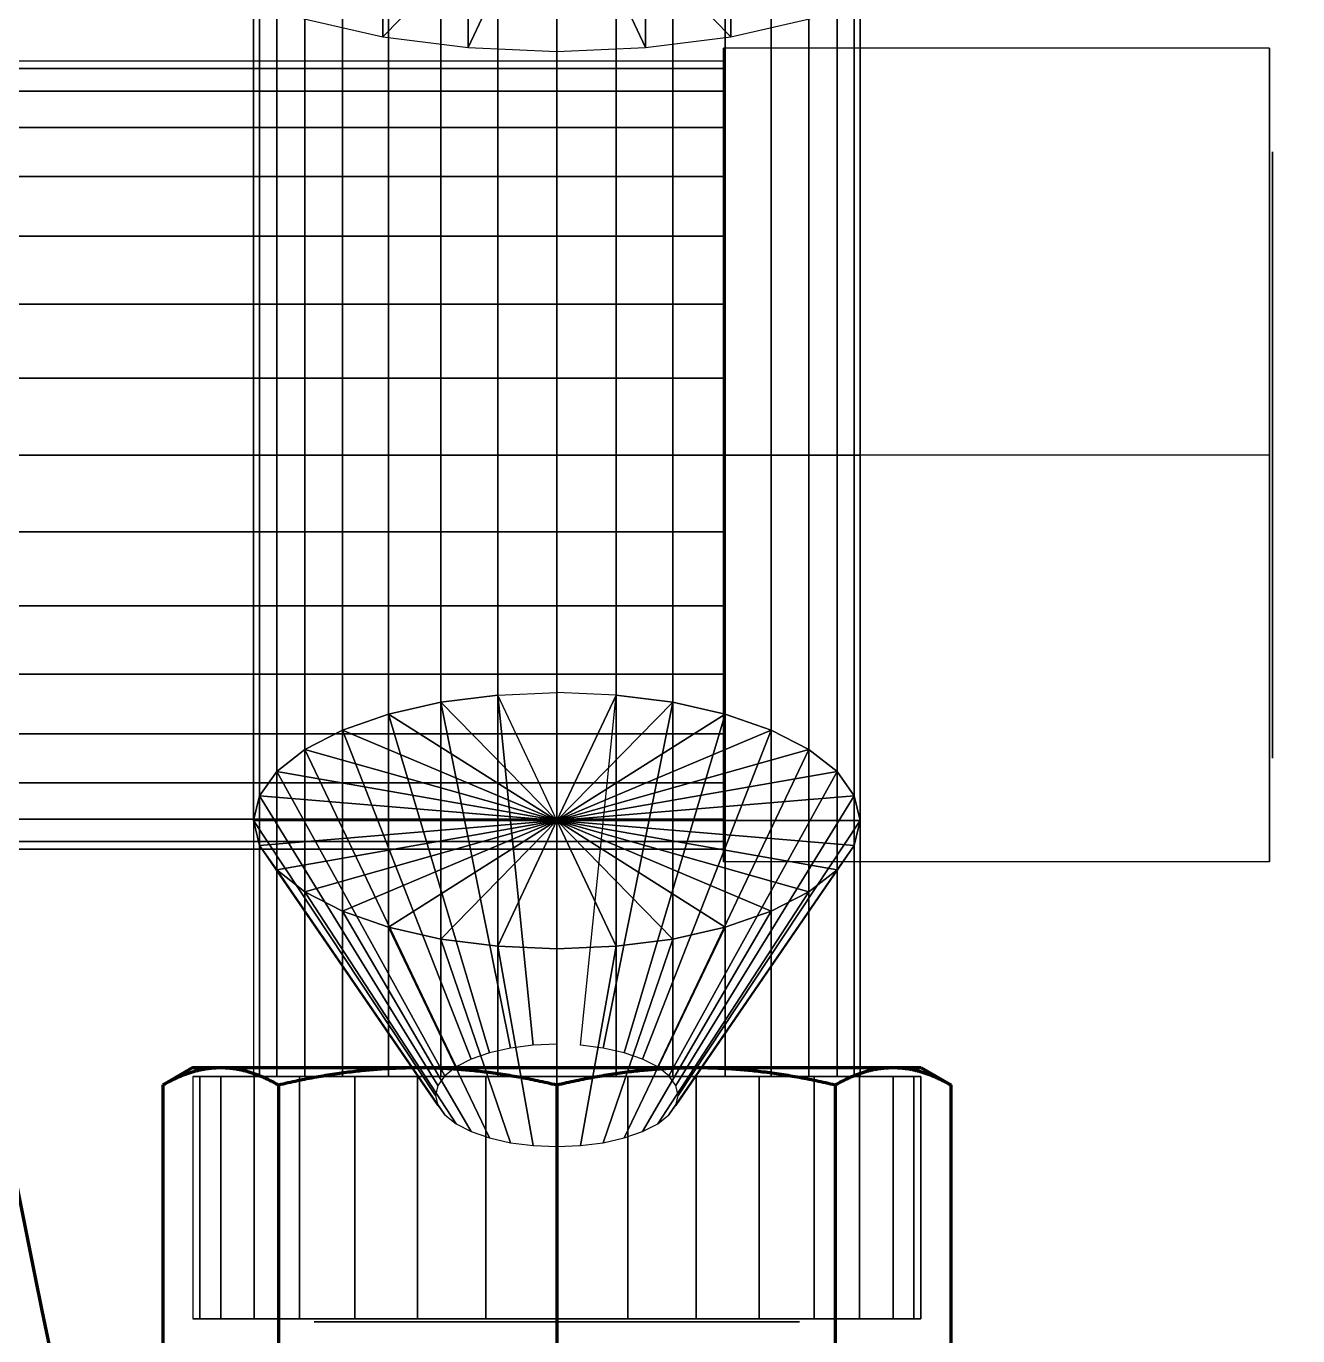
# Model space of a CAD drawing. Header units: millimetres. Extents: x -92220 to 11040, y -5929 to 27498.
# Drawn here: x 337.5 to 379.43, y 1050.94 to 1094.15 of the extents above; entities that cross this region are included whole.
import ezdxf

# ---------------------------------------------------------------- set-up
doc = ezdxf.new("R2010")
doc.units = ezdxf.units.MM
for name, color, linetype in [('11 Водоразборный узел', 7, 'Continuous'), ('13 Канализация 2', 7, 'Continuous'), ('31 Вода ветка 11', 7, 'Continuous')]:
    doc.layers.add(name, color=color, linetype=linetype)

# ---------------------------------------------------------------- blocks, each defined once
blk = doc.blocks.new('QMODEL_e17b8aaa_e9d4_400d_a0f2_fbeb3d9ce0b6')
at = {"color": 23}
for points, invisible_edges in [([(40.5, 28.047308, -5.949999), (58.5, 28.047308, -5.949999), (58.5, 20.297308, -19.373393), (40.5, 20.297308, -19.373393)], 1), ([(40.5, 20.297308, 7.473395), (58.5, 20.297308, 7.473395), (58.5, 28.047308, -5.949999), (40.5, 28.047308, -5.949999)], 1), ([(40.5, -2.952692, -5.949999), (40.5, 4.797308, -19.373393), (40.5, 20.297308, -19.373393), (40.5, 28.047308, -5.949999)], 15), ([(40.5, -2.952692, -5.949999), (40.5, 28.047308, -5.949999), (40.5, 20.297308, 7.473395), (40.5, 4.797308, 7.473395)], 15), ([(58.5, -2.952692, -5.949999), (58.5, 4.797308, -19.373393), (58.5, 20.297308, -19.373393), (58.5, 28.047308, -5.949999)], 15), ([(58.5, -2.952692, -5.949999), (58.5, 28.047308, -5.949999), (58.5, 20.297308, 7.473395), (58.5, 4.797308, 7.473395)], 15), ([(40.5, 20.297308, -19.373393), (58.5, 20.297308, -19.373393), (58.5, 4.797308, -19.373393), (40.5, 4.797308, -19.373393)], 1), ([(40.5, 4.797308, 7.473395), (58.5, 4.797308, 7.473395), (58.5, 20.297308, 7.473395), (40.5, 20.297308, 7.473395)], 1), ([(40.5, 4.797308, -19.373393), (58.5, 4.797308, -19.373393), (58.5, -2.952692, -5.949999), (40.5, -2.952692, -5.949999)], 1), ([(40.5, -2.952692, -5.949999), (58.5, -2.952692, -5.949999), (58.5, 4.797308, 7.473395), (40.5, 4.797308, 7.473395)], 1)]:
    blk.add_3dface(points, dxfattribs=dict(at, invisible_edges=invisible_edges))
at = {"color": 7, "invisible_edges": 14}
for points in [[(58.6, 22.355161, -7.900902), (58.6, 22.547308, -5.949999), (58.6, 12.547308, -5.949999)], [(58.6, 22.547308, -5.949999), (58.6, 22.355161, -3.999096), (58.6, 12.547308, -5.949999)], [(58.6, 21.786104, -9.776834), (58.6, 22.355161, -7.900902), (58.6, 12.547308, -5.949999)], [(58.6, 22.355161, -3.999096), (58.6, 21.786104, -2.123165), (58.6, 12.547308, -5.949999)], [(58.6, 20.862005, -11.505702), (58.6, 21.786104, -9.776834), (58.6, 12.547308, -5.949999)], [(58.6, 21.786104, -2.123165), (58.6, 20.862005, -0.394297), (58.6, 12.547308, -5.949999)], [(58.6, 19.618376, -13.021067), (58.6, 20.862005, -11.505702), (58.6, 12.547308, -5.949999)], [(58.6, 20.862005, -0.394297), (58.6, 19.618376, 1.121069), (58.6, 12.547308, -5.949999)], [(33.439277, 20.393591, -34.549999), (31.938533, 19.938345, -34.549999), (35, 12.547308, -34.549999)], [(35, 20.547308, -34.549999), (33.439277, 20.393591, -34.549999), (35, 12.547308, -34.549999)], [(36.560723, 20.393591, -34.549999), (35, 20.547308, -34.549999), (35, 12.547308, -34.549999)], [(38.061467, 19.938345, -34.549999), (36.560723, 20.393591, -34.549999), (35, 12.547308, -34.549999)], [(31.938533, 19.938345, -34.549999), (30.555438, 19.199065, -34.549999), (35, 12.547308, -34.549999)], [(39.444562, 19.199065, -34.549999), (38.061467, 19.938345, -34.549999), (35, 12.547308, -34.549999)], [(58.6, 18.103011, -14.264695), (58.6, 19.618376, -13.021067), (58.6, 12.547308, -5.949999)], [(58.6, 19.618376, 1.121069), (58.6, 18.103011, 2.364697), (58.6, 12.547308, -5.949999)], [(30.555438, 19.199065, -34.549999), (29.343146, 18.204163, -34.549999), (35, 12.547308, -34.549999)], [(40.656854, 18.204163, -34.549999), (39.444562, 19.199065, -34.549999), (35, 12.547308, -34.549999)], [(29.343146, 18.204163, -34.549999), (28.348243, 16.99187, -34.549999), (35, 12.547308, -34.549999)], [(41.651757, 16.99187, -34.549999), (40.656854, 18.204163, -34.549999), (35, 12.547308, -34.549999)], [(58.6, 16.374143, -15.188795), (58.6, 18.103011, -14.264695), (58.6, 12.547308, -5.949999)], [(58.6, 18.103011, 2.364697), (58.6, 16.374143, 3.288796), (58.6, 12.547308, -5.949999)], [(28.348243, 16.99187, -34.549999), (27.608964, 15.608776, -34.549999), (35, 12.547308, -34.549999)], [(42.391036, 15.608776, -34.549999), (41.651757, 16.99187, -34.549999), (35, 12.547308, -34.549999)], [(58.6, 14.498212, -15.757852), (58.6, 16.374143, -15.188795), (58.6, 12.547308, -5.949999)], [(58.6, 16.374143, 3.288796), (58.6, 14.498212, 3.857854), (58.6, 12.547308, -5.949999)], [(27.608964, 15.608776, -34.549999), (27.153718, 14.108031, -34.549999), (35, 12.547308, -34.549999)], [(42.846282, 14.108031, -34.549999), (42.391036, 15.608776, -34.549999), (35, 12.547308, -34.549999)], [(58.6, 12.547308, -15.949999), (58.6, 14.498212, -15.757852), (58.6, 12.547308, -5.949999)], [(58.6, 14.498212, 3.857854), (58.6, 12.547308, 4.050001), (58.6, 12.547308, -5.949999)], [(27.153718, 14.108031, -34.549999), (27, 12.547308, -34.549999), (35, 12.547308, -34.549999)], [(43, 12.547308, -34.549999), (42.846282, 14.108031, -34.549999), (35, 12.547308, -34.549999)], [(27, 12.547308, -34.549999), (27.153718, 10.986586, -34.549999), (35, 12.547308, -34.549999)], [(27.153718, 10.986586, -34.549999), (27.608964, 9.485841, -34.549999), (35, 12.547308, -34.549999)], [(27.608964, 9.485841, -34.549999), (28.348243, 8.102747, -34.549999), (35, 12.547308, -34.549999)], [(28.348243, 8.102747, -34.549999), (29.343146, 6.890454, -34.549999), (35, 12.547308, -34.549999)], [(29.343146, 6.890454, -34.549999), (30.555438, 5.895552, -34.549999), (35, 12.547308, -34.549999)], [(30.555438, 5.895552, -34.549999), (31.938533, 5.156272, -34.549999), (35, 12.547308, -34.549999)], [(31.938533, 5.156272, -34.549999), (33.439277, 4.701026, -34.549999), (35, 12.547308, -34.549999)], [(33.439277, 4.701026, -34.549999), (35, 4.547308, -34.549999), (35, 12.547308, -34.549999)], [(35, 4.547308, -34.549999), (36.560723, 4.701026, -34.549999), (35, 12.547308, -34.549999)], [(36.560723, 4.701026, -34.549999), (38.061467, 5.156272, -34.549999), (35, 12.547308, -34.549999)], [(38.061467, 5.156272, -34.549999), (39.444562, 5.895552, -34.549999), (35, 12.547308, -34.549999)], [(39.444562, 5.895552, -34.549999), (40.656854, 6.890454, -34.549999), (35, 12.547308, -34.549999)], [(40.656854, 6.890454, -34.549999), (41.651757, 8.102747, -34.549999), (35, 12.547308, -34.549999)], [(41.651757, 8.102747, -34.549999), (42.391036, 9.485841, -34.549999), (35, 12.547308, -34.549999)], [(42.391036, 9.485841, -34.549999), (42.846282, 10.986586, -34.549999), (35, 12.547308, -34.549999)], [(42.846282, 10.986586, -34.549999), (43, 12.547308, -34.549999), (35, 12.547308, -34.549999)], [(58.6, 12.547308, 4.050001), (58.6, 10.596405, 3.857854), (58.6, 12.547308, -5.949999)], [(58.6, 10.596405, 3.857854), (58.6, 8.720474, 3.288796), (58.6, 12.547308, -5.949999)], [(58.6, 8.720474, 3.288796), (58.6, 6.991606, 2.364697), (58.6, 12.547308, -5.949999)], [(58.6, 6.991606, 2.364697), (58.6, 5.476241, 1.121069), (58.6, 12.547308, -5.949999)], [(58.6, 5.476241, 1.121069), (58.6, 4.232612, -0.394297), (58.6, 12.547308, -5.949999)], [(58.6, 4.232612, -0.394297), (58.6, 3.308513, -2.123165), (58.6, 12.547308, -5.949999)], [(58.6, 3.308513, -2.123165), (58.6, 2.739456, -3.999096), (58.6, 12.547308, -5.949999)], [(58.6, 2.739456, -3.999096), (58.6, 2.547308, -5.949999), (58.6, 12.547308, -5.949999)], [(58.6, 2.547308, -5.949999), (58.6, 2.739456, -7.900902), (58.6, 12.547308, -5.949999)], [(58.6, 2.739456, -7.900902), (58.6, 3.308513, -9.776834), (58.6, 12.547308, -5.949999)], [(58.6, 3.308513, -9.776834), (58.6, 4.232612, -11.505702), (58.6, 12.547308, -5.949999)], [(58.6, 4.232612, -11.505702), (58.6, 5.476241, -13.021067), (58.6, 12.547308, -5.949999)], [(58.6, 5.476241, -13.021067), (58.6, 6.991606, -14.264695), (58.6, 12.547308, -5.949999)], [(58.6, 6.991606, -14.264695), (58.6, 8.720474, -15.188795), (58.6, 12.547308, -5.949999)], [(58.6, 8.720474, -15.188795), (58.6, 10.596405, -15.757852), (58.6, 12.547308, -5.949999)], [(58.6, 10.596405, -15.757852), (58.6, 12.547308, -15.949999), (58.6, 12.547308, -5.949999)]]:
    blk.add_3dface(points, dxfattribs=at)
at = {"color": 23}
mesh = blk.add_polymesh((2, 32), dxfattribs=dict(at, n_close=True))
for k, corner in enumerate([(-42.5, 12.547308, 7.050001), (-42.5, 10.011134, 6.800209), (-42.5, 7.572424, 6.060435), (-42.5, 5.324895, 4.859106), (-42.5, 3.35492, 3.242389), (-42.5, 1.738203, 1.272414), (-42.5, 0.536874, -0.975115), (-42.5, -0.2029, -3.413825), (-42.5, -0.452692, -5.949999), (-42.5, -0.2029, -8.486173), (-42.5, 0.536874, -10.924884), (-42.5, 1.738203, -13.172412), (-42.5, 3.35492, -15.142387), (-42.5, 5.324895, -16.759104), (-42.5, 7.572424, -17.960433), (-42.5, 10.011134, -18.700208), (-42.5, 12.547308, -18.949999), (-42.5, 15.083483, -18.700208), (-42.5, 17.522193, -17.960433), (-42.5, 19.769721, -16.759104), (-42.5, 21.739697, -15.142387), (-42.5, 23.356413, -13.172412), (-42.5, 24.557742, -10.924884), (-42.5, 25.297517, -8.486173), (-42.5, 25.547308, -5.949999), (-42.5, 25.297517, -3.413825), (-42.5, 24.557742, -0.975115), (-42.5, 23.356413, 1.272414), (-42.5, 21.739697, 3.242389), (-42.5, 19.769721, 4.859106), (-42.5, 17.522193, 6.060435), (-42.5, 15.083483, 6.800209), (40.5, 12.547308, 7.050001), (40.5, 10.011134, 6.800209), (40.5, 7.572424, 6.060435), (40.5, 5.324895, 4.859106), (40.5, 3.35492, 3.242389), (40.5, 1.738203, 1.272414), (40.5, 0.536874, -0.975115), (40.5, -0.2029, -3.413825), (40.5, -0.452692, -5.949999), (40.5, -0.2029, -8.486173), (40.5, 0.536874, -10.924884), (40.5, 1.738203, -13.172412), (40.5, 3.35492, -15.142387), (40.5, 5.324895, -16.759104), (40.5, 7.572424, -17.960433), (40.5, 10.011134, -18.700208), (40.5, 12.547308, -18.949999), (40.5, 15.083483, -18.700208), (40.5, 17.522193, -17.960433), (40.5, 19.769721, -16.759104), (40.5, 21.739697, -15.142387), (40.5, 23.356413, -13.172412), (40.5, 24.557742, -10.924884), (40.5, 25.297517, -8.486173), (40.5, 25.547308, -5.949999), (40.5, 25.297517, -3.413825), (40.5, 24.557742, -0.975115), (40.5, 23.356413, 1.272414), (40.5, 21.739697, 3.242389), (40.5, 19.769721, 4.859106), (40.5, 17.522193, 6.060435), (40.5, 15.083483, 6.800209)]):
    mesh.set_mesh_vertex(divmod(k, 32), corner)
mesh = blk.add_polymesh((2, 32), dxfattribs=dict(at, n_close=True))
for k, corner in enumerate([(40.5, 12.547308, -5.949999), (40.5, 12.547308, -5.949999), (40.5, 12.547308, -5.949999), (40.5, 12.547308, -5.949999), (40.5, 12.547308, -5.949999), (40.5, 12.547308, -5.949999), (40.5, 12.547308, -5.949999), (40.5, 12.547308, -5.949999), (40.5, 12.547308, -5.949999), (40.5, 12.547308, -5.949999), (40.5, 12.547308, -5.949999), (40.5, 12.547308, -5.949999), (40.5, 12.547308, -5.949999), (40.5, 12.547308, -5.949999), (40.5, 12.547308, -5.949999), (40.5, 12.547308, -5.949999), (40.5, 12.547308, -5.949999), (40.5, 12.547308, -5.949999), (40.5, 12.547308, -5.949999), (40.5, 12.547308, -5.949999), (40.5, 12.547308, -5.949999), (40.5, 12.547308, -5.949999), (40.5, 12.547308, -5.949999), (40.5, 12.547308, -5.949999), (40.5, 12.547308, -5.949999), (40.5, 12.547308, -5.949999), (40.5, 12.547308, -5.949999), (40.5, 12.547308, -5.949999), (40.5, 12.547308, -5.949999), (40.5, 12.547308, -5.949999), (40.5, 12.547308, -5.949999), (40.5, 12.547308, -5.949999), (40.5, 12.547308, 7.050001), (40.5, 10.011134, 6.800209), (40.5, 7.572424, 6.060435), (40.5, 5.324895, 4.859106), (40.5, 3.35492, 3.242389), (40.5, 1.738203, 1.272414), (40.5, 0.536874, -0.975115), (40.5, -0.2029, -3.413825), (40.5, -0.452692, -5.949999), (40.5, -0.2029, -8.486173), (40.5, 0.536874, -10.924884), (40.5, 1.738203, -13.172412), (40.5, 3.35492, -15.142387), (40.5, 5.324895, -16.759104), (40.5, 7.572424, -17.960433), (40.5, 10.011134, -18.700208), (40.5, 12.547308, -18.949999), (40.5, 15.083483, -18.700208), (40.5, 17.522193, -17.960433), (40.5, 19.769721, -16.759104), (40.5, 21.739697, -15.142387), (40.5, 23.356413, -13.172412), (40.5, 24.557742, -10.924884), (40.5, 25.297517, -8.486173), (40.5, 25.547308, -5.949999), (40.5, 25.297517, -3.413825), (40.5, 24.557742, -0.975115), (40.5, 23.356413, 1.272414), (40.5, 21.739697, 3.242389), (40.5, 19.769721, 4.859106), (40.5, 17.522193, 6.060435), (40.5, 15.083483, 6.800209)]):
    mesh.set_mesh_vertex(divmod(k, 32), corner)
mesh = blk.add_polymesh((2, 32), dxfattribs=dict(at, n_close=True))
for k, corner in enumerate([(23, 12.547308, -34.449999), (23.230577, 10.206225, -34.449999), (23.913446, 7.955107, -34.449999), (25.022365, 5.880466, -34.449999), (26.514719, 4.062027, -34.449999), (28.333157, 2.569673, -34.449999), (30.407799, 1.460754, -34.449999), (32.658916, 0.777885, -34.449999), (35, 0.547308, -34.449999), (37.341084, 0.777885, -34.449999), (39.592201, 1.460754, -34.449999), (41.666843, 2.569673, -34.449999), (43.485281, 4.062027, -34.449999), (44.977635, 5.880466, -34.449999), (46.086554, 7.955107, -34.449999), (46.769423, 10.206225, -34.449999), (47, 12.547308, -34.449999), (46.769423, 14.888392, -34.449999), (46.086554, 17.13951, -34.449999), (44.977635, 19.214151, -34.449999), (43.485281, 21.03259, -34.449999), (41.666843, 22.524944, -34.449999), (39.592201, 23.633863, -34.449999), (37.341084, 24.316732, -34.449999), (35, 24.547308, -34.449999), (32.658916, 24.316732, -34.449999), (30.407799, 23.633863, -34.449999), (28.333157, 22.524944, -34.449999), (26.514719, 21.03259, -34.449999), (25.022365, 19.214151, -34.449999), (23.913446, 17.13951, -34.449999), (23.230577, 14.888392, -34.449999), (23, 12.547308, -26.449999), (23.230577, 10.206225, -26.449999), (23.913446, 7.955107, -26.449999), (25.022365, 5.880466, -26.449999), (26.514719, 4.062027, -26.449999), (28.333157, 2.569673, -26.449999), (30.407799, 1.460754, -26.449999), (32.658916, 0.777885, -26.449999), (35, 0.547308, -26.449999), (37.341084, 0.777885, -26.449999), (39.592201, 1.460754, -26.449999), (41.666843, 2.569673, -26.449999), (43.485281, 4.062027, -26.449999), (44.977635, 5.880466, -26.449999), (46.086554, 7.955107, -26.449999), (46.769423, 10.206225, -26.449999), (47, 12.547308, -26.449999), (46.769423, 14.888392, -26.449999), (46.086554, 17.13951, -26.449999), (44.977635, 19.214151, -26.449999), (43.485281, 21.03259, -26.449999), (41.666843, 22.524944, -26.449999), (39.592201, 23.633863, -26.449999), (37.341084, 24.316732, -26.449999), (35, 24.547308, -26.449999), (32.658916, 24.316732, -26.449999), (30.407799, 23.633863, -26.449999), (28.333157, 22.524944, -26.449999), (26.514719, 21.03259, -26.449999), (25.022365, 19.214151, -26.449999), (23.913446, 17.13951, -26.449999), (23.230577, 14.888392, -26.449999)]):
    mesh.set_mesh_vertex(divmod(k, 32), corner)
mesh = blk.add_polymesh((2, 32), dxfattribs=dict(at, n_close=True))
for k, corner in enumerate([(35, 12.547308, -34.449999), (35, 12.547308, -34.449999), (35, 12.547308, -34.449999), (35, 12.547308, -34.449999), (35, 12.547308, -34.449999), (35, 12.547308, -34.449999), (35, 12.547308, -34.449999), (35, 12.547308, -34.449999), (35, 12.547308, -34.449999), (35, 12.547308, -34.449999), (35, 12.547308, -34.449999), (35, 12.547308, -34.449999), (35, 12.547308, -34.449999), (35, 12.547308, -34.449999), (35, 12.547308, -34.449999), (35, 12.547308, -34.449999), (35, 12.547308, -34.449999), (35, 12.547308, -34.449999), (35, 12.547308, -34.449999), (35, 12.547308, -34.449999), (35, 12.547308, -34.449999), (35, 12.547308, -34.449999), (35, 12.547308, -34.449999), (35, 12.547308, -34.449999), (35, 12.547308, -34.449999), (35, 12.547308, -34.449999), (35, 12.547308, -34.449999), (35, 12.547308, -34.449999), (35, 12.547308, -34.449999), (35, 12.547308, -34.449999), (35, 12.547308, -34.449999), (35, 12.547308, -34.449999), (23, 12.547308, -34.449999), (23.230577, 10.206225, -34.449999), (23.913446, 7.955107, -34.449999), (25.022365, 5.880466, -34.449999), (26.514719, 4.062027, -34.449999), (28.333157, 2.569673, -34.449999), (30.407799, 1.460754, -34.449999), (32.658916, 0.777885, -34.449999), (35, 0.547308, -34.449999), (37.341084, 0.777885, -34.449999), (39.592201, 1.460754, -34.449999), (41.666843, 2.569673, -34.449999), (43.485281, 4.062027, -34.449999), (44.977635, 5.880466, -34.449999), (46.086554, 7.955107, -34.449999), (46.769423, 10.206225, -34.449999), (47, 12.547308, -34.449999), (46.769423, 14.888392, -34.449999), (46.086554, 17.13951, -34.449999), (44.977635, 19.214151, -34.449999), (43.485281, 21.03259, -34.449999), (41.666843, 22.524944, -34.449999), (39.592201, 23.633863, -34.449999), (37.341084, 24.316732, -34.449999), (35, 24.547308, -34.449999), (32.658916, 24.316732, -34.449999), (30.407799, 23.633863, -34.449999), (28.333157, 22.524944, -34.449999), (26.514719, 21.03259, -34.449999), (25.022365, 19.214151, -34.449999), (23.913446, 17.13951, -34.449999), (23.230577, 14.888392, -34.449999)]):
    mesh.set_mesh_vertex(divmod(k, 32), corner)
mesh = blk.add_polymesh((2, 32), dxfattribs=dict(at, n_close=True))
for k, corner in enumerate([(35, 12.547308, -26.449999), (35, 12.547308, -26.449999), (35, 12.547308, -26.449999), (35, 12.547308, -26.449999), (35, 12.547308, -26.449999), (35, 12.547308, -26.449999), (35, 12.547308, -26.449999), (35, 12.547308, -26.449999), (35, 12.547308, -26.449999), (35, 12.547308, -26.449999), (35, 12.547308, -26.449999), (35, 12.547308, -26.449999), (35, 12.547308, -26.449999), (35, 12.547308, -26.449999), (35, 12.547308, -26.449999), (35, 12.547308, -26.449999), (35, 12.547308, -26.449999), (35, 12.547308, -26.449999), (35, 12.547308, -26.449999), (35, 12.547308, -26.449999), (35, 12.547308, -26.449999), (35, 12.547308, -26.449999), (35, 12.547308, -26.449999), (35, 12.547308, -26.449999), (35, 12.547308, -26.449999), (35, 12.547308, -26.449999), (35, 12.547308, -26.449999), (35, 12.547308, -26.449999), (35, 12.547308, -26.449999), (35, 12.547308, -26.449999), (35, 12.547308, -26.449999), (35, 12.547308, -26.449999), (23, 12.547308, -26.449999), (23.230577, 10.206225, -26.449999), (23.913446, 7.955107, -26.449999), (25.022365, 5.880466, -26.449999), (26.514719, 4.062027, -26.449999), (28.333157, 2.569673, -26.449999), (30.407799, 1.460754, -26.449999), (32.658916, 0.777885, -26.449999), (35, 0.547308, -26.449999), (37.341084, 0.777885, -26.449999), (39.592201, 1.460754, -26.449999), (41.666843, 2.569673, -26.449999), (43.485281, 4.062027, -26.449999), (44.977635, 5.880466, -26.449999), (46.086554, 7.955107, -26.449999), (46.769423, 10.206225, -26.449999), (47, 12.547308, -26.449999), (46.769423, 14.888392, -26.449999), (46.086554, 17.13951, -26.449999), (44.977635, 19.214151, -26.449999), (43.485281, 21.03259, -26.449999), (41.666843, 22.524944, -26.449999), (39.592201, 23.633863, -26.449999), (37.341084, 24.316732, -26.449999), (35, 24.547308, -26.449999), (32.658916, 24.316732, -26.449999), (30.407799, 23.633863, -26.449999), (28.333157, 22.524944, -26.449999), (26.514719, 21.03259, -26.449999), (25.022365, 19.214151, -26.449999), (23.913446, 17.13951, -26.449999), (23.230577, 14.888392, -26.449999)]):
    mesh.set_mesh_vertex(divmod(k, 32), corner)
mesh = blk.add_polymesh((2, 32), dxfattribs=dict(at, n_close=True))
for k, corner in enumerate([(25, 12.547308, -26.449999), (25.192147, 10.596405, -26.449999), (25.761205, 8.720474, -26.449999), (26.685304, 6.991606, -26.449999), (27.928932, 5.476241, -26.449999), (29.444298, 4.232612, -26.449999), (31.173166, 3.308513, -26.449999), (33.049097, 2.739456, -26.449999), (35, 2.547308, -26.449999), (36.950903, 2.739456, -26.449999), (38.826834, 3.308513, -26.449999), (40.555702, 4.232612, -26.449999), (42.071068, 5.476241, -26.449999), (43.314696, 6.991606, -26.449999), (44.238795, 8.720474, -26.449999), (44.807853, 10.596405, -26.449999), (45, 12.547308, -26.449999), (44.807853, 14.498212, -26.449999), (44.238795, 16.374143, -26.449999), (43.314696, 18.103011, -26.449999), (42.071068, 19.618376, -26.449999), (40.555702, 20.862005, -26.449999), (38.826834, 21.786104, -26.449999), (36.950903, 22.355161, -26.449999), (35, 22.547308, -26.449999), (33.049097, 22.355161, -26.449999), (31.173166, 21.786104, -26.449999), (29.444298, 20.862005, -26.449999), (27.928932, 19.618376, -26.449999), (26.685304, 18.103011, -26.449999), (25.761205, 16.374143, -26.449999), (25.192147, 14.498212, -26.449999), (25, 12.547308, -5.949999), (25.192147, 10.596405, -5.949999), (25.761205, 8.720474, -5.949999), (26.685304, 6.991606, -5.949999), (27.928932, 5.476241, -5.949999), (29.444298, 4.232612, -5.949999), (31.173166, 3.308513, -5.949999), (33.049097, 2.739456, -5.949999), (35, 2.547308, -5.949999), (36.950903, 2.739456, -5.949999), (38.826834, 3.308513, -5.949999), (40.555702, 4.232612, -5.949999), (42.071068, 5.476241, -5.949999), (43.314696, 6.991606, -5.949999), (44.238795, 8.720474, -5.949999), (44.807853, 10.596405, -5.949999), (45, 12.547308, -5.949999), (44.807853, 14.498212, -5.949999), (44.238795, 16.374143, -5.949999), (43.314696, 18.103011, -5.949999), (42.071068, 19.618376, -5.949999), (40.555702, 20.862005, -5.949999), (38.826834, 21.786104, -5.949999), (36.950903, 22.355161, -5.949999), (35, 22.547308, -5.949999), (33.049097, 22.355161, -5.949999), (31.173166, 21.786104, -5.949999), (29.444298, 20.862005, -5.949999), (27.928932, 19.618376, -5.949999), (26.685304, 18.103011, -5.949999), (25.761205, 16.374143, -5.949999), (25.192147, 14.498212, -5.949999)]):
    mesh.set_mesh_vertex(divmod(k, 32), corner)
mesh = blk.add_polymesh((2, 32), dxfattribs=dict(at, n_close=True))
for k, corner in enumerate([(35, 12.547308, -26.449999), (35, 12.547308, -26.449999), (35, 12.547308, -26.449999), (35, 12.547308, -26.449999), (35, 12.547308, -26.449999), (35, 12.547308, -26.449999), (35, 12.547308, -26.449999), (35, 12.547308, -26.449999), (35, 12.547308, -26.449999), (35, 12.547308, -26.449999), (35, 12.547308, -26.449999), (35, 12.547308, -26.449999), (35, 12.547308, -26.449999), (35, 12.547308, -26.449999), (35, 12.547308, -26.449999), (35, 12.547308, -26.449999), (35, 12.547308, -26.449999), (35, 12.547308, -26.449999), (35, 12.547308, -26.449999), (35, 12.547308, -26.449999), (35, 12.547308, -26.449999), (35, 12.547308, -26.449999), (35, 12.547308, -26.449999), (35, 12.547308, -26.449999), (35, 12.547308, -26.449999), (35, 12.547308, -26.449999), (35, 12.547308, -26.449999), (35, 12.547308, -26.449999), (35, 12.547308, -26.449999), (35, 12.547308, -26.449999), (35, 12.547308, -26.449999), (35, 12.547308, -26.449999), (25, 12.547308, -26.449999), (25.192147, 10.596405, -26.449999), (25.761205, 8.720474, -26.449999), (26.685304, 6.991606, -26.449999), (27.928932, 5.476241, -26.449999), (29.444298, 4.232612, -26.449999), (31.173166, 3.308513, -26.449999), (33.049097, 2.739456, -26.449999), (35, 2.547308, -26.449999), (36.950903, 2.739456, -26.449999), (38.826834, 3.308513, -26.449999), (40.555702, 4.232612, -26.449999), (42.071068, 5.476241, -26.449999), (43.314696, 6.991606, -26.449999), (44.238795, 8.720474, -26.449999), (44.807853, 10.596405, -26.449999), (45, 12.547308, -26.449999), (44.807853, 14.498212, -26.449999), (44.238795, 16.374143, -26.449999), (43.314696, 18.103011, -26.449999), (42.071068, 19.618376, -26.449999), (40.555702, 20.862005, -26.449999), (38.826834, 21.786104, -26.449999), (36.950903, 22.355161, -26.449999), (35, 22.547308, -26.449999), (33.049097, 22.355161, -26.449999), (31.173166, 21.786104, -26.449999), (29.444298, 20.862005, -26.449999), (27.928932, 19.618376, -26.449999), (26.685304, 18.103011, -26.449999), (25.761205, 16.374143, -26.449999), (25.192147, 14.498212, -26.449999)]):
    mesh.set_mesh_vertex(divmod(k, 32), corner)
mesh = blk.add_polymesh((2, 32), dxfattribs=dict(at, n_close=True))
for k, corner in enumerate([(35, 12.547308, -5.949999), (35, 12.547308, -5.949999), (35, 12.547308, -5.949999), (35, 12.547308, -5.949999), (35, 12.547308, -5.949999), (35, 12.547308, -5.949999), (35, 12.547308, -5.949999), (35, 12.547308, -5.949999), (35, 12.547308, -5.949999), (35, 12.547308, -5.949999), (35, 12.547308, -5.949999), (35, 12.547308, -5.949999), (35, 12.547308, -5.949999), (35, 12.547308, -5.949999), (35, 12.547308, -5.949999), (35, 12.547308, -5.949999), (35, 12.547308, -5.949999), (35, 12.547308, -5.949999), (35, 12.547308, -5.949999), (35, 12.547308, -5.949999), (35, 12.547308, -5.949999), (35, 12.547308, -5.949999), (35, 12.547308, -5.949999), (35, 12.547308, -5.949999), (35, 12.547308, -5.949999), (35, 12.547308, -5.949999), (35, 12.547308, -5.949999), (35, 12.547308, -5.949999), (35, 12.547308, -5.949999), (35, 12.547308, -5.949999), (35, 12.547308, -5.949999), (35, 12.547308, -5.949999), (25, 12.547308, -5.949999), (25.192147, 10.596405, -5.949999), (25.761205, 8.720474, -5.949999), (26.685304, 6.991606, -5.949999), (27.928932, 5.476241, -5.949999), (29.444298, 4.232612, -5.949999), (31.173166, 3.308513, -5.949999), (33.049097, 2.739456, -5.949999), (35, 2.547308, -5.949999), (36.950903, 2.739456, -5.949999), (38.826834, 3.308513, -5.949999), (40.555702, 4.232612, -5.949999), (42.071068, 5.476241, -5.949999), (43.314696, 6.991606, -5.949999), (44.238795, 8.720474, -5.949999), (44.807853, 10.596405, -5.949999), (45, 12.547308, -5.949999), (44.807853, 14.498212, -5.949999), (44.238795, 16.374143, -5.949999), (43.314696, 18.103011, -5.949999), (42.071068, 19.618376, -5.949999), (40.555702, 20.862005, -5.949999), (38.826834, 21.786104, -5.949999), (36.950903, 22.355161, -5.949999), (35, 22.547308, -5.949999), (33.049097, 22.355161, -5.949999), (31.173166, 21.786104, -5.949999), (29.444298, 20.862005, -5.949999), (27.928932, 19.618376, -5.949999), (26.685304, 18.103011, -5.949999), (25.761205, 16.374143, -5.949999), (25.192147, 14.498212, -5.949999)]):
    mesh.set_mesh_vertex(divmod(k, 32), corner)
mesh = blk.add_polymesh((2, 32), dxfattribs=dict(at, n_close=True))
for k, corner in enumerate([(35, 14.952251, -25.38358), (34.219639, 14.882593, -25.416062), (33.469266, 14.676297, -25.512259), (32.777719, 14.34129, -25.668475), (32.171573, 13.890445, -25.878707), (31.674122, 13.34109, -26.134876), (31.304482, 12.714336, -26.427136), (31.076859, 12.034267, -26.744257), (31, 11.32702, -27.074051), (31.076859, 10.619772, -27.403846), (31.304482, 9.939703, -27.720967), (31.674122, 9.312949, -28.013227), (32.171573, 8.763594, -28.269396), (32.777719, 8.31275, -28.479627), (33.469266, 7.977742, -28.635844), (34.219639, 7.771446, -28.732041), (35, 7.701788, -28.764523), (35.780361, 7.771446, -28.732041), (36.530734, 7.977742, -28.635844), (37.222281, 8.31275, -28.479627), (37.828427, 8.763594, -28.269396), (38.325878, 9.312949, -28.013227), (38.695518, 9.939703, -27.720967), (38.923141, 10.619772, -27.403846), (39, 11.32702, -27.074051), (38.923141, 12.034267, -26.744257), (38.695518, 12.714336, -26.427136), (38.325878, 13.34109, -26.134876), (37.828427, 13.890445, -25.878707), (37.222281, 14.34129, -25.668475), (36.530734, 14.676297, -25.512259), (35.780361, 14.882593, -25.416062), (35, 16.163919, -13.784793), (33.049097, 15.989775, -13.865997), (31.173166, 15.474033, -14.106491), (29.444298, 14.636515, -14.497032), (27.928932, 13.509405, -15.022612), (26.685304, 12.136017, -15.663033), (25.761205, 10.56913, -16.393683), (25.192147, 8.868959, -17.186485), (25, 7.10084, -18.010972), (25.192147, 5.332721, -18.835459), (25.761205, 3.63255, -19.628261), (26.685304, 2.065663, -20.358912), (27.928932, 0.692275, -20.999333), (29.444298, -0.434835, -21.524912), (31.173166, -1.272354, -21.915453), (33.049097, -1.788095, -22.155947), (35, -1.962239, -22.237152), (36.950903, -1.788095, -22.155947), (38.826834, -1.272354, -21.915453), (40.555702, -0.434835, -21.524912), (42.071068, 0.692275, -20.999333), (43.314696, 2.065663, -20.358912), (44.238795, 3.63255, -19.628261), (44.807853, 5.332721, -18.835459), (45, 7.10084, -18.010972), (44.807853, 8.868959, -17.186485), (44.238795, 10.56913, -16.393683), (43.314696, 12.136017, -15.663033), (42.071068, 13.509405, -15.022612), (40.555702, 14.636515, -14.497032), (38.826834, 15.474033, -14.106491), (36.950903, 15.989775, -13.865997)]):
    mesh.set_mesh_vertex(divmod(k, 32), corner)
mesh = blk.add_polymesh((2, 32), dxfattribs=dict(at, n_close=True))
for k, corner in enumerate([(35, 1.372279, 17.935983), (36.950903, 1.198134, 17.854778), (38.826834, 0.682393, 17.614284), (40.555702, -0.155125, 17.223743), (42.071068, -1.282235, 16.698163), (43.314696, -2.655623, 16.057742), (44.238795, -4.22251, 15.32709), (44.807853, -5.92268, 14.534288), (45, -7.690799, 13.7098), (44.807853, -9.458918, 12.885313), (44.238795, -11.159089, 12.09251), (43.314696, -12.725976, 11.361859), (42.071068, -14.099363, 10.721438), (40.555702, -15.226473, 10.195858), (38.826834, -16.063991, 9.805317), (36.950903, -16.579733, 9.564823), (35, -16.753877, 9.483618), (33.049097, -16.579733, 9.564823), (31.173166, -16.063991, 9.805317), (29.444298, -15.226473, 10.195858), (27.928932, -14.099363, 10.721438), (26.685304, -12.725976, 11.361859), (25.761205, -11.159089, 12.09251), (25.192147, -9.458918, 12.885313), (25, -7.690799, 13.7098), (25.192147, -5.92268, 14.534288), (25.761205, -4.22251, 15.32709), (26.685304, -2.655623, 16.057742), (27.928932, -1.282235, 16.698163), (29.444298, -0.155125, 17.223743), (31.173166, 0.682393, 17.614284), (33.049097, 1.198134, 17.854778), (35, 16.163918, -13.78479), (36.950903, 15.989773, -13.865995), (38.826834, 15.474032, -14.106489), (40.555702, 14.636514, -14.49703), (42.071068, 13.509404, -15.02261), (43.314696, 12.136016, -15.663031), (44.238795, 10.569129, -16.393682), (44.807853, 8.868959, -17.186485), (45, 7.10084, -18.010972), (44.807853, 5.332721, -18.83546), (44.238795, 3.63255, -19.628262), (43.314696, 2.065663, -20.358914), (42.071068, 0.692276, -20.999335), (40.555702, -0.434834, -21.524915), (38.826834, -1.272352, -21.915456), (36.950903, -1.788094, -22.15595), (35, -1.962238, -22.237155), (33.049097, -1.788094, -22.15595), (31.173166, -1.272352, -21.915456), (29.444298, -0.434834, -21.524915), (27.928932, 0.692276, -20.999335), (26.685304, 2.065663, -20.358914), (25.761205, 3.63255, -19.628262), (25.192147, 5.332721, -18.83546), (25, 7.10084, -18.010972), (25.192147, 8.868959, -17.186485), (25.761205, 10.569129, -16.393682), (26.685304, 12.136016, -15.663031), (27.928932, 13.509404, -15.02261), (29.444298, 14.636514, -14.49703), (31.173166, 15.474032, -14.106489), (33.049097, 15.989773, -13.865995)]):
    mesh.set_mesh_vertex(divmod(k, 32), corner)
mesh = blk.add_polymesh((2, 32), dxfattribs=dict(at, n_close=True))
for k, corner in enumerate([(35, 7.10084, -18.010972), (35, 7.10084, -18.010972), (35, 7.10084, -18.010972), (35, 7.10084, -18.010972), (35, 7.10084, -18.010972), (35, 7.10084, -18.010972), (35, 7.10084, -18.010972), (35, 7.10084, -18.010972), (35, 7.10084, -18.010972), (35, 7.10084, -18.010972), (35, 7.10084, -18.010972), (35, 7.10084, -18.010972), (35, 7.10084, -18.010972), (35, 7.10084, -18.010972), (35, 7.10084, -18.010972), (35, 7.10084, -18.010972), (35, 7.10084, -18.010972), (35, 7.10084, -18.010972), (35, 7.10084, -18.010972), (35, 7.10084, -18.010972), (35, 7.10084, -18.010972), (35, 7.10084, -18.010972), (35, 7.10084, -18.010972), (35, 7.10084, -18.010972), (35, 7.10084, -18.010972), (35, 7.10084, -18.010972), (35, 7.10084, -18.010972), (35, 7.10084, -18.010972), (35, 7.10084, -18.010972), (35, 7.10084, -18.010972), (35, 7.10084, -18.010972), (35, 7.10084, -18.010972), (35, 16.163918, -13.78479), (36.950903, 15.989773, -13.865995), (38.826834, 15.474032, -14.106489), (40.555702, 14.636514, -14.49703), (42.071068, 13.509404, -15.02261), (43.314696, 12.136016, -15.663031), (44.238795, 10.569129, -16.393682), (44.807853, 8.868959, -17.186485), (45, 7.10084, -18.010972), (44.807853, 5.332721, -18.83546), (44.238795, 3.63255, -19.628262), (43.314696, 2.065663, -20.358914), (42.071068, 0.692276, -20.999335), (40.555702, -0.434834, -21.524915), (38.826834, -1.272352, -21.915456), (36.950903, -1.788094, -22.15595), (35, -1.962238, -22.237155), (33.049097, -1.788094, -22.15595), (31.173166, -1.272352, -21.915456), (29.444298, -0.434834, -21.524915), (27.928932, 0.692276, -20.999335), (26.685304, 2.065663, -20.358914), (25.761205, 3.63255, -19.628262), (25.192147, 5.332721, -18.83546), (25, 7.10084, -18.010972), (25.192147, 8.868959, -17.186485), (25.761205, 10.569129, -16.393682), (26.685304, 12.136016, -15.663031), (27.928932, 13.509404, -15.02261), (29.444298, 14.636514, -14.49703), (31.173166, 15.474032, -14.106489), (33.049097, 15.989773, -13.865995)]):
    mesh.set_mesh_vertex(divmod(k, 32), corner)
at = {"color": 255}
mesh = blk.add_polymesh((2, 32), dxfattribs=dict(at, n_close=True))
for k, corner in enumerate([(35, -0.858075, 34.549999), (37.926355, -1.119291, 34.428192), (40.740251, -1.892903, 34.067451), (43.333553, -3.149181, 33.481639), (45.606602, -4.839846, 32.693269), (47.472044, -6.899927, 31.732637), (48.858193, -9.250257, 30.63666), (49.711779, -11.800513, 29.447456), (50, -14.452692, 28.210725), (49.711779, -17.10487, 26.973994), (48.858193, -19.655126, 25.78479), (47.472044, -22.005456, 24.688814), (45.606602, -24.065537, 23.728182), (43.333553, -25.756202, 22.939812), (40.740251, -27.01248, 22.354), (37.926355, -27.786092, 21.993259), (35, -28.047308, 21.871452), (32.073645, -27.786092, 21.993259), (29.259749, -27.01248, 22.354), (26.666447, -25.756202, 22.939812), (24.393398, -24.065537, 23.728182), (22.527956, -22.005456, 24.688814), (21.141807, -19.655126, 25.78479), (20.288221, -17.10487, 26.973994), (20, -14.452692, 28.210725), (20.288221, -11.800513, 29.447456), (21.141807, -9.250257, 30.63666), (22.527956, -6.899927, 31.732637), (24.393398, -4.839846, 32.693269), (26.666447, -3.149181, 33.481639), (29.259749, -1.892903, 34.067451), (32.073645, -1.119291, 34.428192), (35, 5.903817, 20.049075), (37.926355, 5.642601, 19.927267), (40.740251, 4.868989, 19.566526), (43.333553, 3.612711, 18.980714), (45.606602, 1.922046, 18.192344), (47.472044, -0.138035, 17.231713), (48.858193, -2.488365, 16.135736), (49.711779, -5.038621, 14.946532), (50, -7.690799, 13.709801), (49.711779, -10.342978, 12.47307), (48.858193, -12.893234, 11.283866), (47.472044, -15.243564, 10.187889), (45.606602, -17.303645, 9.227257), (43.333553, -18.99431, 8.438887), (40.740251, -20.250588, 7.853075), (37.926355, -21.0242, 7.492334), (35, -21.285416, 7.370527), (32.073645, -21.0242, 7.492334), (29.259749, -20.250588, 7.853075), (26.666447, -18.99431, 8.438887), (24.393398, -17.303645, 9.227257), (22.527956, -15.243564, 10.187889), (21.141807, -12.893234, 11.283866), (20.288221, -10.342978, 12.47307), (20, -7.690799, 13.709801), (20.288221, -5.038621, 14.946532), (21.141807, -2.488365, 16.135736), (22.527956, -0.138035, 17.231713), (24.393398, 1.922046, 18.192344), (26.666447, 3.612711, 18.980714), (29.259749, 4.868989, 19.566526), (32.073645, 5.642601, 19.927267)]):
    mesh.set_mesh_vertex(divmod(k, 32), corner)
mesh = blk.add_polymesh((2, 32), dxfattribs=dict(at, n_close=True))
for k, corner in enumerate([(35, -7.690799, 13.709801), (35, -7.690799, 13.709801), (35, -7.690799, 13.709801), (35, -7.690799, 13.709801), (35, -7.690799, 13.709801), (35, -7.690799, 13.709801), (35, -7.690799, 13.709801), (35, -7.690799, 13.709801), (35, -7.690799, 13.709801), (35, -7.690799, 13.709801), (35, -7.690799, 13.709801), (35, -7.690799, 13.709801), (35, -7.690799, 13.709801), (35, -7.690799, 13.709801), (35, -7.690799, 13.709801), (35, -7.690799, 13.709801), (35, -7.690799, 13.709801), (35, -7.690799, 13.709801), (35, -7.690799, 13.709801), (35, -7.690799, 13.709801), (35, -7.690799, 13.709801), (35, -7.690799, 13.709801), (35, -7.690799, 13.709801), (35, -7.690799, 13.709801), (35, -7.690799, 13.709801), (35, -7.690799, 13.709801), (35, -7.690799, 13.709801), (35, -7.690799, 13.709801), (35, -7.690799, 13.709801), (35, -7.690799, 13.709801), (35, -7.690799, 13.709801), (35, -7.690799, 13.709801), (35, 5.903817, 20.049075), (37.926355, 5.642601, 19.927267), (40.740251, 4.868989, 19.566526), (43.333553, 3.612711, 18.980714), (45.606602, 1.922046, 18.192344), (47.472044, -0.138035, 17.231713), (48.858193, -2.488365, 16.135736), (49.711779, -5.038621, 14.946532), (50, -7.690799, 13.709801), (49.711779, -10.342978, 12.47307), (48.858193, -12.893234, 11.283866), (47.472044, -15.243564, 10.187889), (45.606602, -17.303645, 9.227257), (43.333553, -18.99431, 8.438887), (40.740251, -20.250588, 7.853075), (37.926355, -21.0242, 7.492334), (35, -21.285416, 7.370527), (32.073645, -21.0242, 7.492334), (29.259749, -20.250588, 7.853075), (26.666447, -18.99431, 8.438887), (24.393398, -17.303645, 9.227257), (22.527956, -15.243564, 10.187889), (21.141807, -12.893234, 11.283866), (20.288221, -10.342978, 12.47307), (20, -7.690799, 13.709801), (20.288221, -5.038621, 14.946532), (21.141807, -2.488365, 16.135736), (22.527956, -0.138035, 17.231713), (24.393398, 1.922046, 18.192344), (26.666447, 3.612711, 18.980714), (29.259749, 4.868989, 19.566526), (32.073645, 5.642601, 19.927267)]):
    mesh.set_mesh_vertex(divmod(k, 32), corner)
blk = doc.blocks.new('A$C14EC3C771')
at = {"color": 0, "linetype": 'Continuous', "lineweight": -2}
for p, q in [((-31, 12), (-30.43, 12.988)), ((-30.429, 12.989), (-21.071, 12.989)), ((-31, 11.086), (-31, 12)), ((-31, 4.591), (-31, 11.086)), ((-30.429, 9.183), (-21.071, 9.183)), ((-31, -4.594), (-31, 4.591)), ((-30.429, -0.002), (-21.071, -0.002)), ((-31, -11.087), (-31, -4.594)), ((-30.429, -9.185), (-21.071, -9.185)), ((-31, -12), (-31, -11.087)), ((-31, -12), (-30.43, -12.988)), ((-30.429, -12.989), (-21.071, -12.989))]:
    blk.add_line(p, q, dxfattribs=at)
for points, weights in [([(-31, 11.086), (-31, 12), (-30.429, 12.989)], [1, 1.02039017055, 1]), ([(-30.429, 12.989), (-30.429, 12.988), (-30.43, 12.988)], [1, 1.00000643757, 1.00001287108]), ([(-30.429, 9.183), (-31, 10.172), (-31, 11.086)], [1, 1.02039017055, 1]), ([(-31, 4.591), (-31, 6.796), (-30.429, 9.183)], [1, 1.02039017055, 1]), ([(-30.429, -0.002), (-31, 2.386), (-31, 4.591)], [1, 1.02039017055, 1]), ([(-31, -4.594), (-31, -2.388), (-30.429, -0.002)], [1, 1.02039017055, 1]), ([(-30.429, -9.185), (-31, -6.799), (-31, -4.594)], [1, 1.02039017055, 1]), ([(-31, -11.087), (-31, -10.174), (-30.429, -9.185)], [1, 1.02039017055, 1]), ([(-30.429, -12.989), (-31, -12), (-31, -11.087)], [1, 1.02039017055, 1])]:
    blk.add_rational_spline(points, weights, degree=2, dxfattribs=at)

msp = doc.modelspace()

# ---------------------------------------------------------------- hatches: boundary and pattern name
at = {"layer": '13 Канализация 2', "lineweight": -3}
h = msp.add_hatch(dxfattribs=at)
h.set_pattern_fill('ANSI31', color=256, scale=5, style=0)
edge = h.paths.add_edge_path()
edge.add_spline(control_points=[(628.417, 289.958), (628.413, 296.534), (627.794, 309.63), (625.113, 329.006), (620.847, 347.938), (613.291, 372.552), (600.722, 402.332), (582.093, 436.519), (561.126, 469.616), (531.714, 512.621), (502.022, 554.898), (475.903, 598.706), (458.402, 631.834), (442.597, 665.492), (428.341, 699.651), (415.475, 734.272), (399.957, 781.03), (383.257, 840.511), (366.293, 912.956), (346.308, 1010.818), (326.412, 1108.776), (307.344, 1206.593), (298.309, 1267.718), (293.741, 1316.59), (291.305, 1365.81), (292.25, 1402.842), (292.25, 1427.655)], knot_values=[0, 0, 0, 0, 19.727014, 39.263718, 58.613595, 77.881164, 116.445009, 155.330985, 194.563689, 233.934036, 311.640841, 349.454811, 386.860875, 423.995714, 460.969763, 497.872007, 534.771368, 608.741647, 683.117566, 757.9428, 908.373419, 983.002416, 1056.899524, 1093.609668, 1130.227868, 1204.665591, 1204.665591, 1204.665591, 1204.665591], degree=3, periodic=0)
edge.add_line((292.25, 1427.655), (277.75, 1427.655))
edge.add_spline(control_points=[(277.75, 1427.655), (277.75, 1402.521), (274.67, 1280.259), (340.075, 987.907), (400.946, 617.006), (613.917, 391.222), (613.917, 289.832)], knot_values=[0, 0, 0, 0, 75.401912, 366.059478, 892.491043, 1196.661394, 1196.661394, 1196.661394, 1196.661394], degree=3, periodic=0)
edge.add_line((613.917, 289.832), (628.417, 289.958))
h = msp.add_hatch(dxfattribs=at)
h.set_pattern_fill('ANSI31', color=256, scale=5, style=0)
edge = h.paths.add_edge_path()
edge.add_spline(control_points=[(664.915, 290.277), (664.915, 341.994), (628.229, 510.29), (522.3, 772.257), (425.22, 1009.271), (382.25, 1145.415), (382.25, 1173.332)], knot_values=[0, 0, 0, 0, 155.15014, 509.990275, 846.315293, 930.06842, 930.06842, 930.06842, 930.06842], degree=3, periodic=0)
edge.add_line((382.25, 1173.332), (367.75, 1173.332))
edge.add_spline(control_points=[(367.75, 1173.332), (367.75, 1168.03), (368.309, 1157.506), (371.257, 1136.928), (380.109, 1102.678), (396.541, 1055.793), (416.211, 1000.294), (443.732, 927.574), (479.579, 837.678), (523.563, 730.443), (559.233, 640.781), (585.784, 568.329), (604.379, 513.535), (621.243, 458.197), (633.727, 411.712), (641.835, 374.288), (646.564, 346.285), (649.662, 318.244), (650.416, 299.506), (650.416, 290.15)], knot_values=[0, 0, 0, 0, 15.907348, 31.557603, 62.293665, 121.816569, 180.558117, 238.945503, 355.06006, 470.884691, 586.666378, 644.51775, 702.358128, 760.231569, 818.048411, 846.692333, 875.078415, 903.208583, 931.274439, 931.274439, 931.274439, 931.274439], degree=3, periodic=0)
edge.add_line((650.416, 290.15), (664.915, 290.277))

# ---------------------------------------------------------------- linework, layer by layer
at = {"layer": '13 Канализация 2', "lineweight": 80}
for points, start_tangent, end_tangent in [([(277.75, 1427.655), (277.75, 1352.253), (320.833, 1064.806), (480.449, 563.156), (613.917, 289.832)], (0, -1), (0, -1)), ([(650.416, 290.15), (649.338, 318.196), (646.309, 346.162), (641.636, 374.161), (635.636, 402.169), (620.939, 458.087), (604.087, 513.453), (585.566, 568.248), (565.714, 622.586), (523.38, 730.351), (479.79, 837.66), (437.028, 945.614), (416.446, 1000.253), (396.659, 1055.562), (377.982, 1112.079), (370.734, 1141.948), (368.551, 1157.445), (367.75, 1173.332)], (0, 1), (0, 1))]:
    msp.add_spline(points, degree=3, dxfattribs=dict(at, start_tangent=start_tangent, end_tangent=end_tangent))
msp.add_open_spline([(292.25, 1427.655), (292.25, 1402.842), (291.305, 1365.81), (293.741, 1316.59), (298.309, 1267.718), (307.344, 1206.593), (326.412, 1108.776), (346.308, 1010.818), (366.293, 912.956), (383.257, 840.511), (399.957, 781.03), (415.475, 734.272), (428.341, 699.651), (442.597, 665.492), (458.402, 631.834), (475.903, 598.706), (502.022, 554.898), (531.714, 512.621), (561.126, 469.616), (582.093, 436.519), (600.722, 402.332), (613.291, 372.552), (620.847, 347.938), (625.113, 329.006), (627.794, 309.63), (628.413, 296.534), (628.417, 289.958)], degree=3, knots=[0, 0, 0, 0, 74.437722, 111.055923, 147.766067, 221.663174, 296.292172, 446.722791, 521.548025, 595.923944, 669.894223, 706.793584, 743.695828, 780.669877, 817.804716, 855.21078, 893.02475, 970.731554, 1010.101902, 1049.334606, 1088.220582, 1126.784427, 1146.051996, 1165.401873, 1184.938576, 1204.665591, 1204.665591, 1204.665591, 1204.665591], dxfattribs=at)

# ---------------------------------------------------------------- block references
at = {"layer": '11 Водоразборный узел', "extrusion": (0, 1, 0), "rotation": 180}
msp.add_blockref('QMODEL_e17b8aaa_e9d4_400d_a0f2_fbeb3d9ce0b6', (-320, 12.547, 1085.95), dxfattribs=at)
at = {"layer": '31 Вода ветка 11', "color": 1, "lineweight": 80, "rotation": 270}
msp.add_blockref('A$C14EC3C771', (355, 1028.793), dxfattribs=at)

doc.saveas('drawing.dxf')
